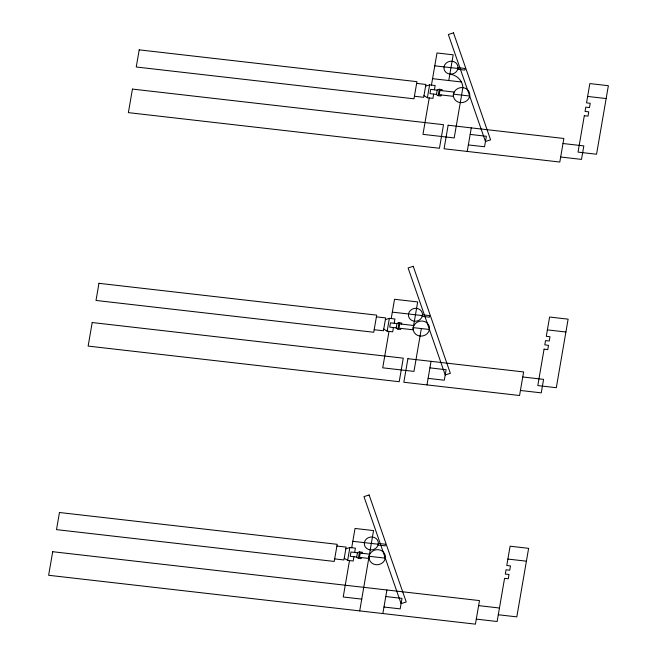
<?xml version="1.0" encoding="UTF-8"?>
<svg xmlns="http://www.w3.org/2000/svg" width="657" height="657" viewBox="0 0 657 657"><rect width="100%" height="100%" fill="white"/><g stroke="black" fill="none" stroke-linecap="round" stroke-linejoin="round"><path stroke-width="0.99" d="M378.276 544.226L378.317 543.922A7.055 6.447 -11.5 0 0 372.281 536.991A7.055 6.447 -11.5 0 0 364.389 542.633L364.348 542.937A7.055 6.447 -11.5 0 0 370.392 549.876A7.055 6.447 -11.5 0 0 378.276 544.226L352.817 541.311M457.921 68.468L457.97 68.164A7.055 6.447 -11.5 0 0 451.926 61.232A7.055 6.447 -11.5 0 0 444.033 66.883L443.992 67.186A7.055 6.447 -11.5 0 0 450.037 74.118A7.055 6.447 -11.5 0 0 457.921 68.468L434.778 65.823M422.41 315.582L422.451 315.278A7.055 6.447 -11.5 0 0 416.407 308.338A7.055 6.447 -11.5 0 0 408.523 313.989L408.473 314.292A7.055 6.447 -11.5 0 0 414.518 321.224A7.055 6.447 -11.5 0 0 422.41 315.582L392.319 312.132M353.934 556.725L353.195 561.012L347.643 560.372L349.861 547.519L355.412 548.16L354.673 552.447M393.436 327.547L392.697 331.834L387.145 331.194L389.363 318.349L394.914 318.982L394.175 323.269M433.677 94.091L432.938 98.369L427.387 97.737L429.604 84.884L435.156 85.525L434.417 89.804M349.491 560.585L343.217 596.999L361.736 599.118M351.709 547.733L355.035 528.458L373.546 530.577L359.708 610.895M389.001 331.407L382.719 367.821L413.967 371.402L421.351 328.557M391.211 318.555L394.537 299.28L417.68 301.933L412.883 329.773L398.996 328.188L399.735 323.901L413.623 325.494M429.243 97.95L422.96 134.357L454.209 137.937L462.881 87.603A16.097 14.717 -11.5 0 0 461.772 82.79L461.017 81.312A16.097 14.717 -11.5 0 0 451.515 74.422L449.758 74.085M431.452 85.098L436.995 52.971L453.19 54.827L448.764 80.524M361.342 557.571L361.161 558.647L358.377 558.327L359.486 551.905L362.262 552.217L362.081 553.293M400.844 328.401L400.663 329.469L397.887 329.149L398.988 322.727L401.772 323.039L401.583 324.115M441.085 94.936L440.904 96.004L438.129 95.692L439.229 89.262L442.013 89.582L441.824 90.65M382.85 613.548L386.907 589.986M426.984 384.903L431.041 361.342M467.226 151.439L471.283 127.877M425.605 86.174L429.604 84.884M439.229 89.262L437.233 89.91L436.42 94.624L438.129 95.692M385.363 319.639L389.363 318.349M398.988 322.727L396.992 323.367L396.179 328.081L397.887 329.149M345.861 548.809L349.861 547.519M359.486 551.905L357.49 552.545L356.677 557.259L358.377 558.327M432.561 78.668L461.354 81.969M587.629 96.431L606.148 98.55M416.645 83.398L425.9 84.457L423.683 97.31L414.427 96.251M437.192 90.124L430.713 89.377L429.974 93.664L436.462 94.403M453.502 94.173L469.681 96.029M562.992 143.513L583.827 145.903L581.502 159.396L560.667 157.007M470.157 134.414L486.361 136.27L484.546 146.766L468.351 144.91M547.388 329.888L565.907 332.007M376.404 316.863L385.659 317.922L383.442 330.775L374.186 329.715M396.951 323.581L390.472 322.842L389.732 327.129L396.22 327.868M413.253 327.638L429.44 329.486M522.75 376.978L543.585 379.36L541.261 392.853L520.426 390.472M429.916 367.871L446.119 369.727L444.304 380.222L428.109 378.366M507.886 559.066L526.405 561.185M336.893 546.041L346.157 547.1L343.94 559.953L334.684 558.893M357.449 552.759L350.969 552.02L350.23 556.298L356.71 557.046M369.489 554.138L360.233 553.079L359.494 557.366L368.749 558.425M369.135 556.282L385.306 558.138M478.624 605.623L499.451 608.012M385.782 596.523L401.985 598.379L400.179 608.875L383.975 607.019M498.285 614.755L516.804 616.874L528.622 548.34L510.103 546.213L506.777 565.496L510.481 565.915L509.742 570.202L506.046 569.775L505.307 574.062L509.011 574.481L508.272 578.768L504.568 578.341L497.127 621.506L476.292 619.116M423.979 95.602L427.387 97.737M383.737 329.058L387.145 331.194M344.235 558.236L347.643 560.372M369.185 555.945L369.037 556.881A8.229 7.523 -11.5 0 0 376.067 564.716A8.229 7.523 -11.5 0 0 385.248 558.475L385.396 557.53A8.229 7.523 -11.5 0 0 378.366 549.695A8.229 7.523 -11.5 0 0 369.185 555.945M413.319 327.293L413.171 328.237A8.229 7.523 -11.5 0 0 420.201 336.072A8.229 7.523 -11.5 0 0 429.382 329.83L429.53 328.886A8.229 7.523 -11.5 0 0 422.5 321.051A8.229 7.523 -11.5 0 0 413.319 327.293M453.56 93.836L453.412 94.78A8.229 7.523 -11.5 0 0 460.442 102.615A8.229 7.523 -11.5 0 0 469.624 96.365L469.771 95.421A8.229 7.523 -11.5 0 0 462.742 87.586A8.229 7.523 -11.5 0 0 453.56 93.836M52.7 551.716L48.634 575.277L475.43 624.15L479.487 600.588L52.7 551.716M59.459 512.501L56.502 529.632L334.241 561.439L337.197 544.308L59.459 512.501M92.202 322.538L88.137 346.099L399.21 381.717L403.267 358.164L92.202 322.538M98.961 283.323L96.004 300.454L373.743 332.261L376.699 315.13L98.961 283.323M132.443 89.081L128.378 112.634L439.451 148.26L443.508 124.699L132.443 89.081M139.202 49.858L136.245 66.998L413.984 98.805L416.94 81.665L139.202 49.858M439.976 90.444L439.237 94.723L453.125 96.316L453.864 92.029L439.976 90.444M407.898 358.689L403.833 382.251L519.564 395.506L523.621 371.944L407.898 358.689M448.14 125.232L444.075 148.786L559.805 162.041L563.862 138.479L448.14 125.232M458.06 67.671L457.781 69.272L464.844 70.085L465.123 68.476L458.06 67.671M378.416 543.421L378.136 545.031L385.199 545.836L385.47 544.234L378.416 543.421M422.55 314.777L422.27 316.378L429.333 317.191L429.604 315.582L422.55 314.777M544.07 349.163L537.796 385.577L556.307 387.696L568.124 319.162L549.605 317.035L546.287 336.318L549.983 336.737L549.252 341.024L545.548 340.597L544.809 344.884L548.513 345.311L547.774 349.59L544.07 349.163M584.311 115.706L578.037 152.12L596.548 154.239L608.366 85.697L589.846 83.579L586.529 102.853L590.224 103.28L589.493 107.559L585.789 107.14L585.05 111.419L588.754 111.846L588.015 116.133L584.311 115.706M453.486 32.85L448.345 34.509L485.457 141.518L490.598 139.859L453.486 32.85M413.245 266.315L408.104 267.974L445.216 374.975L450.357 373.316L413.245 266.315M369.111 494.959L363.97 496.618L401.082 603.627L406.223 601.968L369.111 494.959"/></g></svg>
